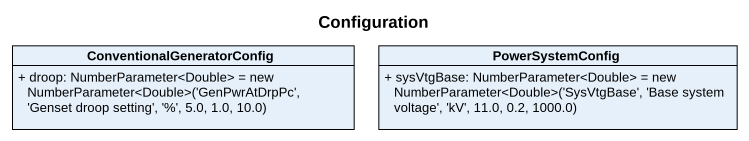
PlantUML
@startuml
title Configuration
hide circle
hide empty members
skinparam classAttributeIconSize 0
class ConventionalGeneratorConfig {
  {field} + droop: NumberParameter<Double> = new NumberParameter<Double>('GenPwrAtDrpPc', 'Genset droop setting', '%', 5.0, 1.0, 10.0)
}
class PowerSystemConfig {
  {field} + sysVtgBase: NumberParameter<Double> = new NumberParameter<Double>('SysVtgBase', 'Base system voltage', 'kV', 11.0, 0.2, 1000.0)
}
@enduml
